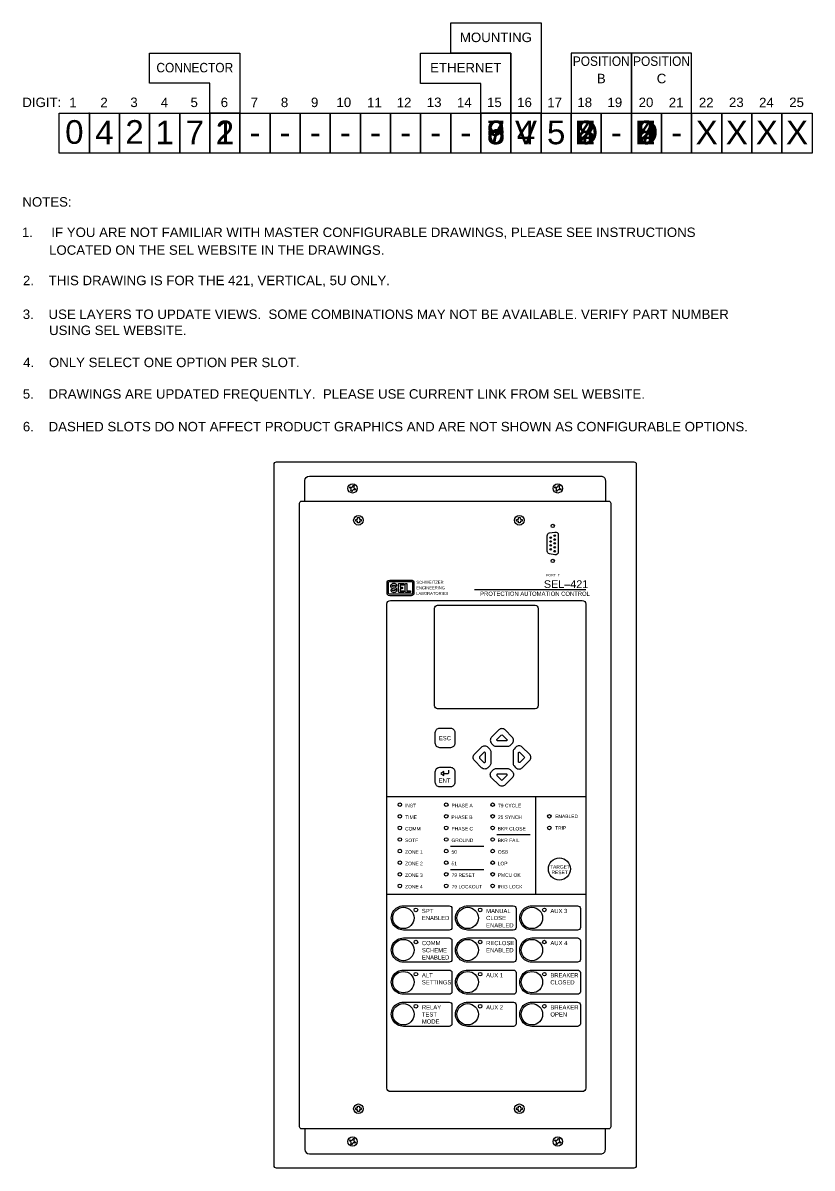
# Model space of a CAD drawing. Extents: x 1 to 47.7, y 0.3 to 34.2.
# Drawn here: x 0.99 to 23.1, y 2.05 to 34.16 of the extents above; entities that cross this region are included whole.
import ezdxf
from ezdxf.enums import TextEntityAlignment as Align

# ---------------------------------------------------------------- set-up
doc = ezdxf.new("R2010")
doc.units = 0
doc.header["$MEASUREMENT"] = 0
for name, color, linetype in [('1_0______CONNECTOR_TYPE_', 7, 'CONTINUOUS'), ('1_1__1__SCREW_TERMINAL', 7, 'CONTINUOUS'), ('1_2__2__CONNECTORIZED', 7, 'CONTINUOUS'), ('2_0______ETHERNET_CONNECTI', 7, 'CONTINUOUS'), ('2_1__6___4__10-100BASE-T_C', 7, 'CONTINUOUS'), ('2_2__7___4__100BASE-FX_CON', 7, 'CONTINUOUS'), ('2_3__8___2__10-100BASE-T__', 7, 'CONTINUOUS'), ('2_4__9___2__100-1000BASE__', 7, 'CONTINUOUS'), ('3_0______MOUNTING_', 7, 'CONTINUOUS'), ('3_1__V__VERTICAL_RACK_MOUN', 7, 'CONTINUOUS'), ('3_2__4__VERTICAL_PANEL_MOU', 7, 'CONTINUOUS'), ('4_0______IO_BOARD_POSITION', 7, 'CONTINUOUS'), ('4_1__2___8__OPTOISO_IND_LS', 7, 'CONTINUOUS'), ('4_2__7___8__OPTOISO_IND_LS', 7, 'CONTINUOUS'), ('4_3__4___24__OPTOISO_LS_IN', 7, 'CONTINUOUS'), ('4_4__D___24__OPTOISO_LS_IN', 7, 'CONTINUOUS'), ('4_5__8___8__OPTOISO_IND_LS', 7, 'CONTINUOUS'), ('5_0______IO_BOARD_POSITION', 7, 'CONTINUOUS'), ('5_1__0__EMPTY', 7, 'CONTINUOUS'), ('5_2__2___8__OPTOISO_IND_LS', 7, 'CONTINUOUS'), ('5_3__7___8__OPTOISO_IND_LS', 7, 'CONTINUOUS'), ('5_4__4___24__OPTOISO_LS_IN', 7, 'CONTINUOUS'), ('5_5__D___24__OPTOISO_LS_IN', 7, 'CONTINUOUS'), ('5_6__8___8__OPTOISO_IND_LS', 7, 'CONTINUOUS'), ('6_0______DWG_', 7, 'CONTINUOUS')]:
    doc.layers.add(name, color=color, linetype=linetype)
doc.styles.add('ARIAL', font='arial.ttf')

msp = doc.modelspace()

# ---------------------------------------------------------------- linework, layer by layer
at = {"layer": '1_0______CONNECTOR_TYPE_'}
msp.add_lwpolyline([(2.851, 31.625), (2.831, 31.625)], dxfattribs=at)
at = {"layer": '2_0______ETHERNET_CONNECTI'}
msp.add_lwpolyline([(2.851, 31.625), (2.831, 31.625)], dxfattribs=at)
at = {"layer": '3_0______MOUNTING_'}
msp.add_lwpolyline([(2.851, 31.625), (2.831, 31.625)], dxfattribs=at)
at = {"layer": '3_1__V__VERTICAL_RACK_MOUN'}
for points in [[(8.89, 20.75), (8.89, 21.325, -0.414213), (9.015, 21.45), (17.185, 21.45, -0.414214), (17.31, 21.325), (17.31, 20.75)], [(8.89, 3.15), (8.89, 2.575, 0.414213), (9.015, 2.45), (17.185, 2.45, 0.414214), (17.31, 2.575), (17.31, 3.15)]]:
    msp.add_lwpolyline(points, format="xyb", dxfattribs=at)
for points in [[(10.273, 21.179), (10.26, 21.147), (10.261, 21.121), (10.28, 21.103), (10.311, 21.09, -0.101001), (10.298, 21.058), (10.266, 21.071), (10.24, 21.07), (10.222, 21.051), (10.209, 21.02, -0.101024), (10.177, 21.033), (10.19, 21.065), (10.189, 21.091), (10.17, 21.109), (10.139, 21.122, -0.10107), (10.152, 21.154), (10.184, 21.141), (10.209, 21.142), (10.228, 21.16), (10.241, 21.192, -0.101055)], [(16.023, 21.179), (16.01, 21.147), (16.011, 21.121), (16.03, 21.103), (16.061, 21.09, -0.101001), (16.048, 21.058), (16.016, 21.071), (15.99, 21.07), (15.972, 21.051), (15.959, 21.02, -0.101024), (15.927, 21.033), (15.94, 21.065), (15.939, 21.091), (15.92, 21.109), (15.889, 21.122, -0.10107), (15.902, 21.154), (15.934, 21.141), (15.959, 21.142), (15.978, 21.16), (15.991, 21.192, -0.101055)], [(8.74, 3.211), (8.74, 20.689, -0.414215), (8.801, 20.75), (17.399, 20.75, -0.414214), (17.46, 20.689), (17.46, 3.211, -0.414214), (17.399, 3.15), (8.801, 3.15, -0.414212)], [(10.273, 2.867), (10.26, 2.835), (10.261, 2.809), (10.28, 2.791), (10.311, 2.778, -0.101001), (10.298, 2.746), (10.266, 2.759), (10.24, 2.758), (10.222, 2.739), (10.209, 2.708, -0.101024), (10.177, 2.721), (10.19, 2.753), (10.189, 2.779), (10.17, 2.797), (10.139, 2.81, -0.10107), (10.152, 2.842), (10.184, 2.829), (10.209, 2.83), (10.228, 2.848), (10.241, 2.88, -0.101055)], [(16.023, 2.867), (16.01, 2.835), (16.011, 2.809), (16.03, 2.791), (16.061, 2.778, -0.101001), (16.048, 2.746), (16.016, 2.759), (15.99, 2.758), (15.972, 2.739), (15.959, 2.708, -0.101024), (15.927, 2.721), (15.94, 2.753), (15.939, 2.779), (15.92, 2.797), (15.889, 2.81, -0.10107), (15.902, 2.842), (15.934, 2.829), (15.959, 2.83), (15.978, 2.848), (15.991, 2.88, -0.101055)]]:
    msp.add_lwpolyline(points, format="xyb", close=True, dxfattribs=at)
for centre in [(10.225, 21.106), (15.975, 21.106), (10.225, 2.794), (15.975, 2.794)]:
    msp.add_circle(centre, 0.13, dxfattribs=at)
at = {"layer": '3_2__4__VERTICAL_PANEL_MOU'}
msp.add_lwpolyline([(8.025, 2.117), (8.025, 21.782, -0.414082), (8.092, 21.85), (18.108, 21.85, -0.414079), (18.175, 21.783), (18.175, 2.118, -0.414081), (18.108, 2.05), (8.093, 2.05, -0.414077)], format="xyb", close=True, dxfattribs=at)
at = {"layer": '4_0______IO_BOARD_POSITION'}
msp.add_lwpolyline([(2.851, 31.625), (2.831, 31.625)], dxfattribs=at)
at = {"layer": '5_0______IO_BOARD_POSITION'}
msp.add_lwpolyline([(2.851, 31.625), (2.831, 31.625)], dxfattribs=at)
at = {"layer": '6_0______DWG_'}
for points in [[(14.664, 33.312), (12.976, 33.312), (12.976, 34.156), (15.507, 34.156), (15.507, 31.625), (14.664, 31.625), (14.664, 33.312)], [(6.226, 32.469), (4.538, 32.469), (4.538, 33.312), (7.07, 33.312), (7.07, 31.625), (6.226, 31.625), (6.226, 32.469)], [(13.82, 32.459), (12.132, 32.459), (12.132, 33.312), (14.664, 33.312), (14.664, 31.625), (13.82, 31.625), (13.82, 32.459)], [(18.039, 31.625), (18.039, 33.312), (16.351, 33.312), (16.351, 31.625), (18.038, 31.625)], [(19.726, 31.625), (19.726, 33.312), (18.039, 33.312), (18.039, 31.625), (19.726, 31.625)], [(2.851, 30.5), (2.007, 30.5), (2.007, 31.625), (2.851, 31.625), (2.851, 30.5)], [(3.695, 30.5), (2.851, 30.5), (2.851, 31.625), (3.695, 31.625), (3.695, 30.5)], [(4.538, 30.5), (3.695, 30.5), (3.695, 31.625), (4.538, 31.625), (4.538, 30.5)], [(5.382, 30.5), (4.538, 30.5), (4.538, 31.625), (5.382, 31.625), (5.382, 30.5)], [(6.226, 30.5), (5.382, 30.5), (5.382, 31.625), (6.226, 31.625), (6.226, 30.5)], [(7.07, 30.5), (6.226, 30.5), (6.226, 31.625), (7.07, 31.625), (7.07, 30.5)], [(7.913, 30.5), (7.07, 30.5), (7.07, 31.625), (7.913, 31.625), (7.913, 30.5)], [(8.757, 30.5), (7.913, 30.5), (7.913, 31.625), (8.757, 31.625), (8.757, 30.5)], [(9.601, 30.5), (8.757, 30.5), (8.757, 31.625), (9.601, 31.625), (9.601, 30.5)], [(10.445, 30.5), (9.601, 30.5), (9.601, 31.625), (10.445, 31.625), (10.445, 30.5)], [(11.289, 30.5), (10.445, 30.5), (10.445, 31.625), (11.289, 31.625), (11.289, 30.5)], [(12.132, 30.5), (11.289, 30.5), (11.289, 31.625), (12.132, 31.625), (12.132, 30.5)], [(12.976, 30.5), (12.132, 30.5), (12.132, 31.625), (12.976, 31.625), (12.976, 30.5)], [(13.82, 30.5), (12.976, 30.5), (12.976, 31.625), (13.82, 31.625), (13.82, 30.5)], [(14.664, 30.5), (13.82, 30.5), (13.82, 31.625), (14.664, 31.625), (14.664, 30.5)], [(15.507, 30.5), (14.664, 30.5), (14.664, 31.625), (15.507, 31.625), (15.507, 30.5)], [(16.351, 30.5), (15.507, 30.5), (15.507, 31.625), (16.351, 31.625), (16.351, 30.5)], [(17.195, 30.5), (16.351, 30.5), (16.351, 31.625), (17.195, 31.625), (17.195, 30.5)], [(18.038, 30.5), (17.195, 30.5), (17.195, 31.625), (18.038, 31.625), (18.038, 30.5)], [(18.882, 30.5), (18.038, 30.5), (18.038, 31.625), (18.882, 31.625), (18.882, 30.5)], [(19.726, 30.5), (18.882, 30.5), (18.882, 31.625), (19.726, 31.625), (19.726, 30.5)], [(20.57, 30.5), (19.726, 30.5), (19.726, 31.625), (20.57, 31.625), (20.57, 30.5)], [(21.413, 30.5), (20.57, 30.5), (20.57, 31.625), (21.413, 31.625), (21.413, 30.5)], [(22.257, 30.5), (21.413, 30.5), (21.413, 31.625), (22.257, 31.625), (22.257, 30.5)], [(23.101, 30.5), (22.257, 30.5), (22.257, 31.625), (23.101, 31.625), (23.101, 30.5)], [(16.761, 18.258), (13.637, 18.258)], [(16.761, 12.457), (11.185, 12.457)], [(15.352, 12.458), (15.352, 9.718)], [(14.267, 11.398), (15.205, 11.398)], [(12.965, 11.076), (13.903, 11.076)], [(12.965, 10.426), (13.903, 10.426)], [(16.761, 9.717), (11.185, 9.717)]]:
    msp.add_lwpolyline(points, dxfattribs=at)
for points in [[(10.466, 20.196, -0.391794), (10.458, 20.187), (10.418, 20.185, 0.399739), (10.417, 20.184), (10.415, 20.144, -0.391859), (10.407, 20.136), (10.373, 20.136, -0.391764), (10.365, 20.144), (10.363, 20.184, 0.399816), (10.362, 20.185), (10.322, 20.187, -0.391825), (10.314, 20.196), (10.313, 20.213), (10.314, 20.23, -0.391806), (10.322, 20.238), (10.362, 20.24, 0.399638), (10.363, 20.241), (10.365, 20.281, -0.391814), (10.373, 20.289), (10.407, 20.289, -0.39186), (10.415, 20.281), (10.417, 20.241, 0.399739), (10.418, 20.24), (10.458, 20.238, -0.391769), (10.466, 20.23), (10.467, 20.213), (10.466, 20.196)], [(14.976, 20.196, -0.391794), (14.968, 20.187), (14.928, 20.185, 0.399739), (14.927, 20.184), (14.925, 20.144, -0.391859), (14.916, 20.136), (14.882, 20.136, -0.391764), (14.874, 20.144), (14.872, 20.184, 0.399816), (14.871, 20.185), (14.831, 20.187, -0.391825), (14.823, 20.196), (14.823, 20.213), (14.823, 20.23, -0.391806), (14.831, 20.238), (14.871, 20.24, 0.399638), (14.872, 20.241), (14.874, 20.281, -0.391814), (14.882, 20.289), (14.916, 20.289, -0.39186), (14.925, 20.281), (14.927, 20.241, 0.399739), (14.928, 20.24), (14.968, 20.238, -0.391769), (14.976, 20.23), (14.976, 20.213), (14.976, 20.196)], [(12.778, 13.112), (12.886, 13.112, 0.414214), (12.921, 13.147), (12.921, 13.204)], [(12.778, 13.112), (12.886, 13.112, 0.414214), (12.921, 13.147), (12.921, 13.204)], [(10.466, 3.696, -0.391794), (10.458, 3.687), (10.418, 3.685, 0.399739), (10.417, 3.684), (10.415, 3.644, -0.391859), (10.407, 3.636), (10.373, 3.636, -0.391764), (10.365, 3.644), (10.363, 3.684, 0.399816), (10.362, 3.685), (10.322, 3.687, -0.391825), (10.314, 3.696), (10.313, 3.713), (10.314, 3.73, -0.391806), (10.322, 3.738), (10.362, 3.74, 0.399638), (10.363, 3.741), (10.365, 3.781, -0.391814), (10.373, 3.789), (10.407, 3.789, -0.39186), (10.415, 3.781), (10.417, 3.741, 0.399739), (10.418, 3.74), (10.458, 3.738, -0.391769), (10.466, 3.73), (10.467, 3.713), (10.466, 3.696)], [(14.976, 3.696, -0.391794), (14.968, 3.687), (14.928, 3.685, 0.399739), (14.927, 3.684), (14.925, 3.644, -0.391859), (14.916, 3.636), (14.882, 3.636, -0.391764), (14.874, 3.644), (14.872, 3.684, 0.399816), (14.871, 3.685), (14.831, 3.687, -0.391825), (14.823, 3.696), (14.823, 3.713), (14.823, 3.73, -0.391806), (14.831, 3.738), (14.871, 3.74, 0.399638), (14.872, 3.741), (14.874, 3.781, -0.391814), (14.882, 3.789), (14.916, 3.789, -0.39186), (14.925, 3.781), (14.927, 3.741, 0.399739), (14.928, 3.74), (14.968, 3.738, -0.391769), (14.976, 3.73), (14.976, 3.713), (14.976, 3.696)]]:
    msp.add_lwpolyline(points, format="xyb", dxfattribs=at)
for points in [[(15.989, 19.805), (15.989, 19.321, -0.46318), (15.897, 19.243), (15.743, 19.27, -0.363045), (15.678, 19.348), (15.678, 19.778, -0.360245), (15.743, 19.856), (15.897, 19.883, -0.463312)], [(11.266, 18.097, -0.4132), (11.19, 18.174), (11.19, 18.457, -0.404471), (11.266, 18.535), (11.868, 18.535, -0.4132), (11.944, 18.458), (11.944, 18.175, -0.404471), (11.868, 18.097)], [(11.272, 18.138, -0.420704), (11.232, 18.174), (11.232, 18.459, -0.441125), (11.272, 18.495), (11.865, 18.495, -0.420704), (11.905, 18.46), (11.905, 18.175, -0.441125), (11.865, 18.138)], [(11.376, 18.442, 0.192116), (11.312, 18.416, 0.12608), (11.292, 18.378, 0.336344), (11.328, 18.308, 0.087668), (11.38, 18.293, -0.022201), (11.395, 18.291, -0.039737), (11.406, 18.287, -0.23043), (11.425, 18.269, -0.182747), (11.423, 18.254, -0.221111), (11.389, 18.235, -0.058363), (11.367, 18.235, -0.13415), (11.344, 18.246, 0.006668), (11.332, 18.261, 0.085557), (11.329, 18.263, 0.231613), (11.299, 18.261, 0.170757), (11.293, 18.253, 0.118457), (11.295, 18.241, 0.153081), (11.321, 18.208, 0.186266), (11.385, 18.189, 0.192116), (11.449, 18.214, 0.12608), (11.469, 18.253, 0.336344), (11.433, 18.323, 0.087668), (11.381, 18.337, -0.022201), (11.366, 18.34, -0.039737), (11.355, 18.343, -0.23043), (11.336, 18.362, -0.182747), (11.338, 18.376, -0.221111), (11.373, 18.396, -0.058363), (11.394, 18.396, -0.13415), (11.417, 18.385, 0.006668), (11.429, 18.37, 0.085557), (11.432, 18.368, 0.231613), (11.462, 18.37, 0.170757), (11.468, 18.378, 0.118457), (11.466, 18.39, 0.153081), (11.44, 18.423, 0.186266)], [(11.514, 18.203), (11.514, 18.426, -0.076988), (11.515, 18.431, -0.100965), (11.518, 18.435, -0.102674), (11.521, 18.437, -0.07201), (11.526, 18.438), (11.652, 18.438, -0.048364), (11.655, 18.437, -0.116354), (11.66, 18.435, -0.122593), (11.662, 18.43, -0.034253), (11.663, 18.426), (11.663, 18.406, -0.034253), (11.662, 18.402, -0.122593), (11.66, 18.398, -0.116354), (11.655, 18.395, -0.048364), (11.652, 18.394), (11.557, 18.394), (11.557, 18.336), (11.612, 18.336, -0.060703), (11.615, 18.336, -0.109475), (11.618, 18.334, -0.113248), (11.62, 18.33, -0.051552), (11.621, 18.326), (11.621, 18.303, -0.051552), (11.62, 18.299, -0.113248), (11.618, 18.295, -0.109475), (11.615, 18.293, -0.060703), (11.612, 18.292), (11.557, 18.292), (11.557, 18.235), (11.652, 18.235, -0.048364), (11.655, 18.234, -0.116354), (11.66, 18.231, -0.122593), (11.662, 18.227, -0.034253), (11.663, 18.223), (11.663, 18.203, -0.034253), (11.662, 18.199, -0.122593), (11.66, 18.194, -0.116354), (11.655, 18.191, -0.048364), (11.652, 18.191), (11.526, 18.191, -0.07201), (11.521, 18.192, -0.102674), (11.518, 18.194, -0.100965), (11.515, 18.198, -0.076988), (11.514, 18.203)], [(11.748, 18.426), (11.748, 18.235), (11.84, 18.235, -0.048364), (11.844, 18.234, -0.116354), (11.848, 18.231, -0.122593), (11.851, 18.227, -0.034253), (11.852, 18.223), (11.852, 18.203, -0.034253), (11.851, 18.199, -0.122593), (11.848, 18.194, -0.116354), (11.844, 18.191, -0.048364), (11.84, 18.191), (11.714, 18.191, -0.07201), (11.71, 18.192, -0.102674), (11.706, 18.194, -0.100965), (11.703, 18.198, -0.076988), (11.702, 18.203), (11.702, 18.426, -0.076988), (11.703, 18.431, -0.100965), (11.706, 18.435, -0.102674), (11.71, 18.437, -0.07201), (11.714, 18.438), (11.736, 18.438, -0.07201), (11.74, 18.437, -0.102674), (11.744, 18.435, -0.100965), (11.747, 18.431, -0.076988), (11.748, 18.426)], [(16.761, 17.864), (16.761, 4.293, -0.414315), (16.661, 4.193), (11.285, 4.193, -0.414634), (11.185, 4.293), (11.185, 17.864, -0.414229), (11.285, 17.964), (16.661, 17.964, -0.414193)], [(12.525, 15.008), (12.525, 17.748, -0.414221), (12.605, 17.828), (15.345, 17.828, -0.414221), (15.425, 17.748), (15.425, 15.008, -0.414221), (15.345, 14.928), (12.605, 14.928, -0.414221)], [(12.669, 14.387), (12.969, 14.387, -0.414214), (13.094, 14.262), (13.094, 13.962, -0.414214), (12.969, 13.837), (12.669, 13.837, -0.414214), (12.544, 13.962), (12.544, 14.262, -0.414214)], [(12.669, 14.387), (12.969, 14.387, -0.414214), (13.094, 14.262), (13.094, 13.962, -0.414214), (12.969, 13.837), (12.669, 13.837, -0.414214), (12.544, 13.962), (12.544, 14.262, -0.414214)], [(14.565, 13.875, 0.176539), (14.643, 13.902), (14.68, 13.937), (14.699, 13.956, 0.414214), (14.699, 14.133), (14.498, 14.335, 0.414214), (14.321, 14.335), (14.12, 14.133, 0.414214), (14.12, 13.956), (14.139, 13.937), (14.175, 13.902, 0.176539), (14.254, 13.875)], [(14.426, 14.19), (14.548, 14.069, -0.66386), (14.531, 14.028), (14.288, 14.028, -0.66386), (14.271, 14.069), (14.393, 14.19, -0.408376)], [(14.1, 13.408, -0.176539), (14.073, 13.33), (14.037, 13.293), (14.018, 13.274, -0.414214), (13.841, 13.274), (13.64, 13.475, -0.414214), (13.64, 13.652), (13.841, 13.853, -0.414214), (14.018, 13.853), (14.037, 13.834), (14.073, 13.798, -0.176539), (14.1, 13.719)], [(14.722, 13.408, 0.176539), (14.749, 13.33), (14.784, 13.293), (14.803, 13.274, 0.414214), (14.98, 13.274), (15.182, 13.475, 0.414214), (15.182, 13.652), (14.98, 13.853, 0.414214), (14.803, 13.853), (14.784, 13.834), (14.749, 13.798, 0.176539), (14.722, 13.719)], [(13.784, 13.547), (13.906, 13.425, 0.66386), (13.946, 13.442), (13.946, 13.685, 0.66386), (13.906, 13.702), (13.784, 13.58, 0.408376)], [(15.037, 13.547), (14.916, 13.425, -0.66386), (14.875, 13.442), (14.875, 13.685, -0.66386), (14.916, 13.702), (15.037, 13.58, -0.408376)], [(12.669, 13.287), (12.969, 13.287, -0.414214), (13.094, 13.162), (13.094, 12.862, -0.414214), (12.969, 12.737), (12.669, 12.737, -0.414214), (12.544, 12.862), (12.544, 13.162, -0.414214)], [(12.669, 13.287), (12.969, 13.287, -0.414214), (13.094, 13.162), (13.094, 12.862, -0.414214), (12.969, 12.737), (12.669, 12.737, -0.414214), (12.544, 12.862), (12.544, 13.162, -0.414214)], [(14.565, 13.251, -0.176539), (14.643, 13.224), (14.68, 13.189), (14.699, 13.17, -0.414214), (14.699, 12.993), (14.498, 12.791, -0.414214), (14.321, 12.791), (14.12, 12.993, -0.414214), (14.12, 13.17), (14.139, 13.189), (14.175, 13.224, -0.176539), (14.254, 13.251)], [(14.426, 12.936), (14.548, 13.057, 0.66386), (14.531, 13.098), (14.288, 13.098, 0.66386), (14.271, 13.057), (14.393, 12.936, 0.408376)], [(11.65, 9.403), (12.929, 9.403, -0.385887), (13.011, 9.329), (13.011, 8.796, -0.395152), (12.929, 8.723), (11.65, 8.723, -1.000771)], [(13.45, 9.403), (14.729, 9.403, -0.385887), (14.811, 9.329), (14.811, 8.796, -0.395152), (14.729, 8.723), (13.45, 8.723, -1.000771)], [(15.25, 9.403), (16.529, 9.403, -0.385887), (16.611, 9.329), (16.611, 8.796, -0.395152), (16.529, 8.723), (15.25, 8.723, -1.000771)], [(11.65, 8.503), (12.93, 8.503, -0.385887), (13.011, 8.429), (13.011, 7.896, -0.395152), (12.93, 7.823), (11.65, 7.823, -1.000771)], [(13.45, 8.503), (14.73, 8.503, -0.385887), (14.811, 8.429), (14.811, 7.896, -0.395152), (14.73, 7.823), (13.45, 7.823, -1.000771)], [(15.25, 8.503), (16.53, 8.503, -0.385887), (16.611, 8.429), (16.611, 7.896, -0.395152), (16.53, 7.823), (15.25, 7.823, -1.000771)], [(11.65, 7.603), (12.93, 7.603, -0.385887), (13.011, 7.529), (13.011, 6.996, -0.395152), (12.93, 6.923), (11.65, 6.923, -1.000771)], [(13.45, 7.603), (14.73, 7.603, -0.385887), (14.811, 7.529), (14.811, 6.996, -0.395152), (14.73, 6.923), (13.45, 6.923, -1.000771)], [(15.25, 7.603), (16.53, 7.603, -0.385887), (16.611, 7.529), (16.611, 6.996, -0.395152), (16.53, 6.923), (15.25, 6.923, -1.000771)], [(11.65, 6.703), (12.93, 6.703, -0.385887), (13.011, 6.629), (13.011, 6.096, -0.395152), (12.93, 6.023), (11.65, 6.023, -1.000771)], [(13.45, 6.703), (14.73, 6.703, -0.385887), (14.811, 6.629), (14.811, 6.096, -0.395152), (14.73, 6.023), (13.45, 6.023, -1.000771)], [(15.25, 6.703), (16.53, 6.703, -0.385887), (16.611, 6.629), (16.611, 6.096, -0.395152), (16.53, 6.023), (15.25, 6.023, -1.000771)]]:
    msp.add_lwpolyline(points, format="xyb", close=True, dxfattribs=at)
msp.add_lwpolyline([(12.778, 13.17), (12.702, 13.112), (12.778, 13.054)], close=True, dxfattribs=at)
msp.add_lwpolyline([(12.778, 13.17), (12.702, 13.112), (12.778, 13.054)], close=True, dxfattribs=at)
for centre, radius in [((10.39, 20.213), 0.135), ((14.899, 20.213), 0.135), ((15.834, 20.055), 0.047), ((15.778, 19.726), 0.0225), ((15.778, 19.617), 0.0225), ((15.89, 19.781), 0.0225), ((15.89, 19.672), 0.0225), ((15.89, 19.563), 0.0225), ((15.778, 19.508), 0.0225), ((15.778, 19.399), 0.0225), ((15.89, 19.454), 0.0225), ((15.89, 19.345), 0.0225), ((15.834, 19.071), 0.047), ((11.55, 12.237), 0.05), ((12.85, 12.237), 0.05), ((14.15, 12.237), 0.05), ((11.55, 11.912), 0.05), ((12.85, 11.912), 0.05), ((14.15, 11.912), 0.05), ((15.74, 11.912), 0.05), ((11.55, 11.587), 0.05), ((12.85, 11.587), 0.05), ((14.15, 11.587), 0.05), ((15.74, 11.587), 0.05), ((11.55, 11.262), 0.05), ((12.85, 11.262), 0.05), ((14.15, 11.262), 0.05), ((11.55, 10.937), 0.05), ((12.85, 10.937), 0.05), ((14.15, 10.937), 0.05), ((11.55, 10.612), 0.05), ((12.85, 10.612), 0.05), ((14.15, 10.612), 0.05), ((16.021, 10.436), 0.31), ((11.55, 10.287), 0.05), ((12.85, 10.287), 0.05), ((14.15, 10.287), 0.05), ((11.55, 9.962), 0.05), ((12.85, 9.962), 0.05), ((14.15, 9.962), 0.05), ((11.65, 9.063), 0.3), ((12, 9.288), 0.05), ((13.45, 9.063), 0.3), ((13.8, 9.288), 0.05), ((15.25, 9.063), 0.3), ((15.6, 9.288), 0.05), ((11.65, 8.163), 0.3), ((12, 8.388), 0.05), ((13.45, 8.163), 0.3), ((13.8, 8.388), 0.05), ((15.25, 8.163), 0.3), ((15.6, 8.388), 0.05), ((11.65, 7.263), 0.3), ((12, 7.488), 0.05), ((13.45, 7.263), 0.3), ((13.8, 7.488), 0.05), ((15.25, 7.263), 0.3), ((15.6, 7.488), 0.05), ((11.65, 6.363), 0.3), ((12, 6.588), 0.05), ((13.45, 6.363), 0.3), ((13.8, 6.588), 0.05), ((15.25, 6.363), 0.3), ((15.6, 6.588), 0.05), ((10.39, 3.713), 0.135), ((14.899, 3.713), 0.135)]:
    msp.add_circle(centre, radius, dxfattribs=at)

# ---------------------------------------------------------------- texts
at = {"layer": '1_1__1__SCREW_TERMINAL', "style": 'ARIAL'}
msp.add_text('1', height=0.664, dxfattribs=at).set_placement((6.648, 30.754), align=Align.CENTER)
at = {"layer": '1_2__2__CONNECTORIZED', "style": 'ARIAL'}
msp.add_text('2', height=0.664, dxfattribs=at).set_placement((6.648, 30.754), align=Align.CENTER)
at = {"layer": '2_1__6___4__10-100BASE-T_C', "style": 'ARIAL'}
msp.add_text('6', height=0.664, dxfattribs=at).set_placement((14.242, 30.754), align=Align.CENTER)
at = {"layer": '2_2__7___4__100BASE-FX_CON', "style": 'ARIAL'}
msp.add_text('7', height=0.664, dxfattribs=at).set_placement((14.242, 30.754), align=Align.CENTER)
at = {"layer": '2_3__8___2__10-100BASE-T__', "style": 'ARIAL'}
msp.add_text('8', height=0.664, dxfattribs=at).set_placement((14.242, 30.754), align=Align.CENTER)
at = {"layer": '2_4__9___2__100-1000BASE__', "style": 'ARIAL'}
msp.add_text('9', height=0.664, dxfattribs=at).set_placement((14.242, 30.754), align=Align.CENTER)
at = {"layer": '3_1__V__VERTICAL_RACK_MOUN', "style": 'ARIAL'}
msp.add_text('V', height=0.664, dxfattribs=at).set_placement((15.085, 30.754), align=Align.CENTER)
at = {"layer": '3_2__4__VERTICAL_PANEL_MOU', "style": 'ARIAL'}
msp.add_text('4', height=0.664, dxfattribs=at).set_placement((15.085, 30.754), align=Align.CENTER)
at = {"layer": '4_1__2___8__OPTOISO_IND_LS', "style": 'ARIAL'}
msp.add_text('2', height=0.664, dxfattribs=at).set_placement((16.773, 30.754), align=Align.CENTER)
at = {"layer": '4_2__7___8__OPTOISO_IND_LS', "style": 'ARIAL'}
msp.add_text('7', height=0.664, dxfattribs=at).set_placement((16.773, 30.754), align=Align.CENTER)
at = {"layer": '4_3__4___24__OPTOISO_LS_IN', "style": 'ARIAL'}
msp.add_text('4', height=0.664, dxfattribs=at).set_placement((16.773, 30.754), align=Align.CENTER)
at = {"layer": '4_4__D___24__OPTOISO_LS_IN', "style": 'ARIAL'}
msp.add_text('D', height=0.664, dxfattribs=at).set_placement((16.773, 30.754), align=Align.CENTER)
at = {"layer": '4_5__8___8__OPTOISO_IND_LS', "style": 'ARIAL'}
msp.add_text('8', height=0.664, dxfattribs=at).set_placement((16.773, 30.754), align=Align.CENTER)
at = {"layer": '5_1__0__EMPTY', "style": 'ARIAL'}
msp.add_text('0', height=0.664, dxfattribs=at).set_placement((18.46, 30.754), align=Align.CENTER)
at = {"layer": '5_2__2___8__OPTOISO_IND_LS', "style": 'ARIAL'}
msp.add_text('2', height=0.664, dxfattribs=at).set_placement((18.46, 30.754), align=Align.CENTER)
at = {"layer": '5_3__7___8__OPTOISO_IND_LS', "style": 'ARIAL'}
msp.add_text('7', height=0.664, dxfattribs=at).set_placement((18.46, 30.754), align=Align.CENTER)
at = {"layer": '5_4__4___24__OPTOISO_LS_IN', "style": 'ARIAL'}
msp.add_text('4', height=0.664, dxfattribs=at).set_placement((18.46, 30.754), align=Align.CENTER)
at = {"layer": '5_5__D___24__OPTOISO_LS_IN', "style": 'ARIAL'}
msp.add_text('D', height=0.664, dxfattribs=at).set_placement((18.46, 30.754), align=Align.CENTER)
at = {"layer": '5_6__8___8__OPTOISO_IND_LS', "style": 'ARIAL'}
msp.add_text('8', height=0.664, dxfattribs=at).set_placement((18.46, 30.754), align=Align.CENTER)
at = {"layer": '6_0______DWG_', "style": 'ARIAL'}
for s, height, p in [('MOUNTING', 0.2655, (14.242, 33.618)), ('ETHERNET', 0.2655, (13.398, 32.769)), ('B', 0.266, (17.194, 32.464)), ('C', 0.266, (18.882, 32.464)), ('0', 0.664, (2.429, 30.766)), ('4', 0.664, (3.273, 30.754)), ('2', 0.664, (4.116, 30.766)), ('1', 0.664, (4.96, 30.754)), ('7', 0.664, (5.804, 30.754)), ('5', 0.664, (15.929, 30.754)), ('X', 0.664, (20.148, 30.755)), ('X', 0.664, (20.992, 30.754)), ('X', 0.664, (21.835, 30.755)), ('X', 0.664, (22.679, 30.754)), ('-', 0.664, (7.491, 30.754)), ('-', 0.664, (8.335, 30.754)), ('-', 0.664, (9.179, 30.754)), ('-', 0.664, (10.023, 30.754)), ('-', 0.664, (10.867, 30.754)), ('-', 0.664, (11.71, 30.754)), ('-', 0.664, (12.554, 30.754)), ('-', 0.664, (13.398, 30.754)), ('-', 0.664, (17.617, 30.754)), ('-', 0.664, (19.304, 30.754))]:
    msp.add_text(s, height=height, dxfattribs=at).set_placement(p, align=Align.CENTER)
at = {"layer": '6_0______DWG_', "style": 'ARIAL', "width": 0.9}
for s, p in [('POSITION', (17.194, 32.951)), ('POSITION', (18.882, 32.951)), ('CONNECTOR', (5.804, 32.77))]:
    msp.add_text(s, height=0.2655, dxfattribs=at).set_placement(p, align=Align.CENTER)
at = {"layer": '6_0______DWG_', "style": 'ARIAL'}
for s, height, p in [('DIGIT:', 0.2655, (0.971, 31.796)), ('1', 0.266, (2.284, 31.792)), ('2', 0.266, (3.158, 31.792)), ('3', 0.266, (3.997, 31.797)), ('4', 0.266, (4.851, 31.792)), ('5', 0.266, (5.684, 31.796)), ('6', 0.266, (6.53, 31.796)), ('7', 0.266, (7.37, 31.792)), ('8', 0.266, (8.216, 31.796)), ('9', 0.266, (9.059, 31.796)), ('10', 0.2655, (9.774, 31.796)), ('11', 0.2655, (10.632, 31.792)), ('12', 0.2655, (11.461, 31.792)), ('13', 0.2655, (12.305, 31.797)), ('14', 0.2655, (13.149, 31.792)), ('15', 0.2655, (13.993, 31.796)), ('16', 0.2655, (14.837, 31.796)), ('17', 0.2655, (15.68, 31.792)), ('18', 0.2655, (16.524, 31.796)), ('19', 0.2655, (17.368, 31.796)), ('20', 0.2655, (18.241, 31.796)), ('21', 0.2655, (19.085, 31.792)), ('22', 0.2655, (19.928, 31.792)), ('23', 0.2655, (20.772, 31.797)), ('24', 0.2655, (21.616, 31.792)), ('25', 0.2655, (22.46, 31.797)), ('NOTES:', 0.2655, (0.972, 29.005)), ('1.     IF YOU ARE NOT FAMILIAR WITH MASTER CONFIGURABLE DRAWINGS, PLEASE SEE INSTRUCTIONS', 0.2655, (0.96, 28.153)), ('       LOCATED ON THE SEL WEBSITE IN THE DRAWINGS.', 0.2655, (1, 27.655)), ('2.    THIS DRAWING IS FOR THE 421, VERTICAL, 5U ONLY.', 0.2655, (0.989, 26.803)), ('3.    USE LAYERS TO UPDATE VIEWS.  SOME COMBINATIONS MAY NOT BE AVAILABLE. VERIFY PART NUMBER', 0.2655, (0.984, 25.855)), ('       USING SEL WEBSITE.', 0.2655, (1, 25.405)), ('4.    ONLY SELECT ONE OPTION PER SLOT.', 0.2655, (0.995, 24.505)), ('5.    DRAWINGS ARE UPDATED FREQUENTLY.  PLEASE USE CURRENT LINK FROM SEL WEBSITE.', 0.2655, (0.985, 23.621)), ('6.    DASHED SLOTS DO NOT AFFECT PRODUCT GRAPHICS AND ARE NOT SHOWN AS CONFIGURABLE OPTIONS.', 0.2655, (0.986, 22.705)), ('PORT  F', 0.0688, (15.651, 18.636)), ('SCHWEITZER', 0.0824, (12.013, 18.432)), ('ENGINEERING', 0.08237, (12.008, 18.276)), ('SEL–421', 0.2163, (15.586, 18.313)), ('LABORATORIES', 0.08237, (12.008, 18.12)), ('PROTECTION AUTOMATION CONTROL', 0.118, (13.799, 18.093)), ('ESC', 0.118, (12.643, 14.044)), ('ENT', 0.118, (12.638, 12.857)), ('INST', 0.0983, (11.691, 12.165)), ('PHASE A', 0.0983, (12.997, 12.165)), ('79 CYCLE', 0.0983, (14.301, 12.165)), ('TIME', 0.0983, (11.701, 11.838)), ('PHASE B', 0.0983, (12.992, 11.84)), ('25 SYNCH', 0.0983, (14.298, 11.84)), ('ENABLED', 0.0983, (15.901, 11.862)), ('COMM', 0.0983, (11.696, 11.515)), ('PHASE C', 0.0983, (12.996, 11.515)), ('BKR CLOSE', 0.0983, (14.292, 11.515)), ('TRIP', 0.0983, (15.901, 11.538)), ('SOTF', 0.0983, (11.697, 11.19)), ('GROUND', 0.0983, (12.996, 11.19)), ('BKR FAIL', 0.0983, (14.292, 11.188)), ('ZONE 1', 0.0983, (11.696, 10.865)), ('50', 0.0983, (12.997, 10.865)), ('OSB', 0.0983, (14.296, 10.865)), ('ZONE 2', 0.0983, (11.696, 10.54)), ('51', 0.0983, (12.997, 10.54)), ('LOP', 0.0983, (14.292, 10.54)), ('ZONE 3', 0.0983, (11.696, 10.215)), ('79 RESET', 0.0983, (13.001, 10.215)), ('PMCU OK', 0.0983, (14.292, 10.215)), ('TARGET', 0.0983, (15.759, 10.444)), ('RESET', 0.0983, (15.798, 10.291)), ('ZONE 4', 0.0983, (11.696, 9.89)), ('79 LOCKOUT', 0.0983, (13.001, 9.89)), ('IRIG LOCK', 0.0983, (14.291, 9.89)), ('SPT', 0.118, (12.167, 9.2)), ('MANUAL', 0.118, (13.967, 9.2)), ('AUX 3', 0.118, (15.768, 9.2)), ('ENABLED', 0.118, (12.167, 9.003)), ('CLOSE', 0.118, (13.967, 9.003)), ('ENABLED', 0.118, (13.967, 8.798)), ('COMM', 0.118, (12.167, 8.3)), ('RECLOSE', 0.118, (13.967, 8.3)), ('AUX 4', 0.118, (15.768, 8.3)), ('SCHEME', 0.118, (12.167, 8.1)), ('ENABLED', 0.118, (13.967, 8.1)), ('ENABLED', 0.118, (12.167, 7.898)), ('ALT', 0.118, (12.167, 7.398)), ('AUX 1', 0.118, (13.967, 7.398)), ('BREAKER', 0.118, (15.768, 7.398)), ('SETTINGS', 0.118, (12.167, 7.2)), ('CLOSED', 0.118, (15.768, 7.2)), ('RELAY', 0.118, (12.167, 6.498)), ('AUX 2', 0.118, (13.967, 6.498)), ('BREAKER', 0.118, (15.768, 6.498)), ('TEST', 0.118, (12.167, 6.3)), ('MODE', 0.118, (12.167, 6.1)), ('OPEN', 0.118, (15.768, 6.3))]:
    msp.add_text(s, height=height, dxfattribs=at).set_placement(p)

doc.saveas('drawing.dxf')
